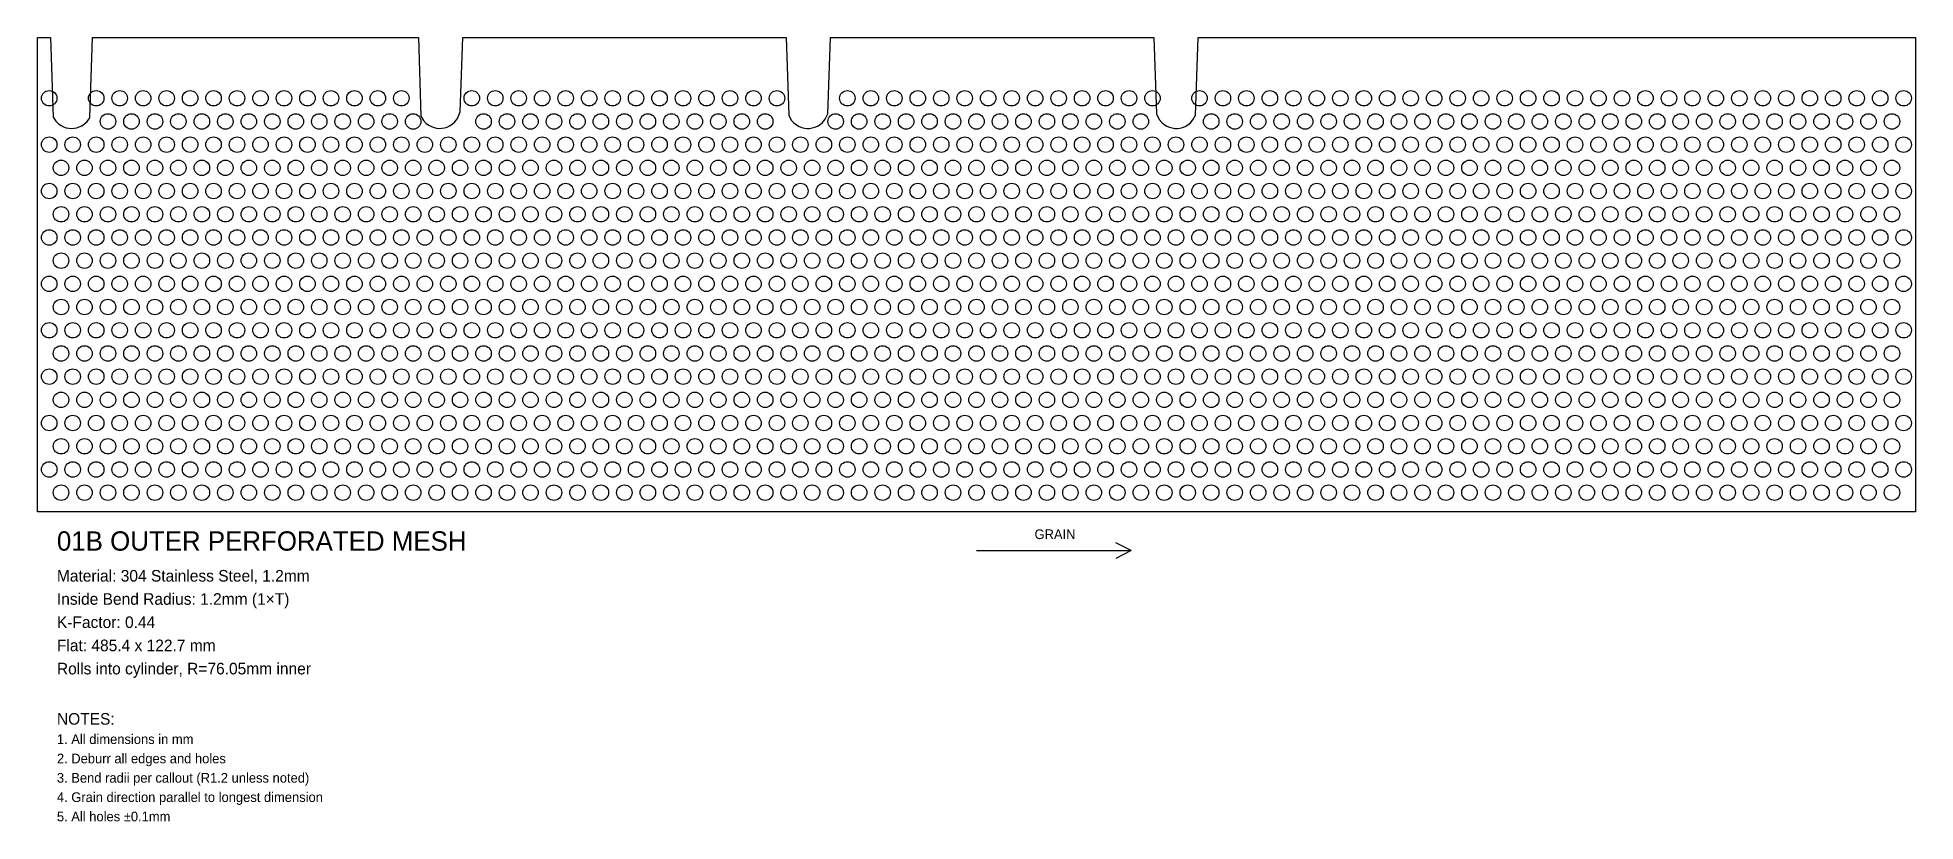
# Model space of a CAD drawing. Header units: metres. Extents: x 0 to 485, y -80 to 123.
import ezdxf

# ---------------------------------------------------------------- set-up
doc = ezdxf.new("R2010")
doc.units = ezdxf.units.M
for name, color, linetype in [('CUT', 1, 'Continuous'), ('HOLE', 3, 'Continuous'), ('LABEL', 4, 'Continuous')]:
    doc.layers.add(name, color=color, linetype=linetype)

msp = doc.modelspace()

# ---------------------------------------------------------------- linework, layer by layer
at = {"layer": 'CUT'}
msp.add_lwpolyline([(0, 122.7), (0.67, 122.7), (1.35, 122.7), (2.02, 122.7), (2.7, 122.7), (3.37, 122.7), (4.04, 102.08), (4.72, 101.08), (5.39, 100.41), (6.07, 99.94), (6.74, 99.61), (7.42, 99.38), (8.09, 99.25), (8.76, 99.2), (9.44, 99.24), (10.11, 99.36), (10.79, 99.58), (11.46, 99.9), (12.13, 100.35), (12.81, 100.98), (13.48, 101.93), (14.16, 122.7), (14.83, 122.7), (15.51, 122.7), (16.18, 122.7), (16.85, 122.7), (17.53, 122.7), (18.2, 122.7), (18.88, 122.7), (19.55, 122.7), (20.22, 122.7), (20.9, 122.7), (21.57, 122.7), (22.25, 122.7), (22.92, 122.7), (23.59, 122.7), (24.27, 122.7), (24.94, 122.7), (25.62, 122.7), (26.29, 122.7), (26.97, 122.7), (27.64, 122.7), (28.31, 122.7), (28.99, 122.7), (29.66, 122.7), (30.34, 122.7), (31.01, 122.7), (31.68, 122.7), (32.36, 122.7), (33.03, 122.7), (33.71, 122.7), (34.38, 122.7), (35.05, 122.7), (35.73, 122.7), (36.4, 122.7), (37.08, 122.7), (37.75, 122.7), (38.43, 122.7), (39.1, 122.7), (39.77, 122.7), (40.45, 122.7), (41.12, 122.7), (41.8, 122.7), (42.47, 122.7), (43.14, 122.7), (43.82, 122.7), (44.49, 122.7), (45.17, 122.7), (45.84, 122.7), (46.52, 122.7), (47.19, 122.7), (47.86, 122.7), (48.54, 122.7), (49.21, 122.7), (49.89, 122.7), (50.56, 122.7), (51.23, 122.7), (51.91, 122.7), (52.58, 122.7), (53.26, 122.7), (53.93, 122.7), (54.6, 122.7), (55.28, 122.7), (55.95, 122.7), (56.63, 122.7), (57.3, 122.7), (57.98, 122.7), (58.65, 122.7), (59.32, 122.7), (60, 122.7), (60.67, 122.7), (61.35, 122.7), (62.02, 122.7), (62.69, 122.7), (63.37, 122.7), (64.04, 122.7), (64.72, 122.7), (65.39, 122.7), (66.07, 122.7), (66.74, 122.7), (67.41, 122.7), (68.09, 122.7), (68.76, 122.7), (69.44, 122.7), (70.11, 122.7), (70.78, 122.7), (71.46, 122.7), (72.13, 122.7), (72.81, 122.7), (73.48, 122.7), (74.15, 122.7), (74.83, 122.7), (75.5, 122.7), (76.18, 122.7), (76.85, 122.7), (77.53, 122.7), (78.2, 122.7), (78.87, 122.7), (79.55, 122.7), (80.22, 122.7), (80.9, 122.7), (81.57, 122.7), (82.24, 122.7), (82.92, 122.7), (83.59, 122.7), (84.27, 122.7), (84.94, 122.7), (85.61, 122.7), (86.29, 122.7), (86.96, 122.7), (87.64, 122.7), (88.31, 122.7), (88.99, 122.7), (89.66, 122.7), (90.33, 122.7), (91.01, 122.7), (91.68, 122.7), (92.36, 122.7), (93.03, 122.7), (93.7, 122.7), (94.38, 122.7), (95.05, 122.7), (95.73, 122.7), (96.4, 122.7), (97.08, 122.7), (97.75, 122.7), (98.42, 122.7), (99.1, 102.33), (99.77, 101.22), (100.45, 100.51), (101.12, 100.02), (101.79, 99.66), (102.47, 99.41), (103.14, 99.26), (103.82, 99.2), (104.49, 99.22), (105.16, 99.33), (105.84, 99.53), (106.51, 99.83), (107.19, 100.26), (107.86, 100.86), (108.54, 101.73), (109.21, 103.45), (109.88, 122.7), (110.56, 122.7), (111.23, 122.7), (111.91, 122.7), (112.58, 122.7), (113.25, 122.7), (113.93, 122.7), (114.6, 122.7), (115.28, 122.7), (115.95, 122.7), (116.63, 122.7), (117.3, 122.7), (117.97, 122.7), (118.65, 122.7), (119.32, 122.7), (120, 122.7), (120.67, 122.7), (121.34, 122.7), (122.02, 122.7), (122.69, 122.7), (123.37, 122.7), (124.04, 122.7), (124.71, 122.7), (125.39, 122.7), (126.06, 122.7), (126.74, 122.7), (127.41, 122.7), (128.09, 122.7), (128.76, 122.7), (129.43, 122.7), (130.11, 122.7), (130.78, 122.7), (131.46, 122.7), (132.13, 122.7), (132.8, 122.7), (133.48, 122.7), (134.15, 122.7), (134.83, 122.7), (135.5, 122.7), (136.17, 122.7), (136.85, 122.7), (137.52, 122.7), (138.2, 122.7), (138.87, 122.7), (139.55, 122.7), (140.22, 122.7), (140.89, 122.7), (141.57, 122.7), (142.24, 122.7), (142.92, 122.7), (143.59, 122.7), (144.26, 122.7), (144.94, 122.7), (145.61, 122.7), (146.29, 122.7), (146.96, 122.7), (147.64, 122.7), (148.31, 122.7), (148.98, 122.7), (149.66, 122.7), (150.33, 122.7), (151.01, 122.7), (151.68, 122.7), (152.35, 122.7), (153.03, 122.7), (153.7, 122.7), (154.38, 122.7), (155.05, 122.7), (155.72, 122.7), (156.4, 122.7), (157.07, 122.7), (157.75, 122.7), (158.42, 122.7), (159.1, 122.7), (159.77, 122.7), (160.44, 122.7), (161.12, 122.7), (161.79, 122.7), (162.47, 122.7), (163.14, 122.7), (163.81, 122.7), (164.49, 122.7), (165.16, 122.7), (165.84, 122.7), (166.51, 122.7), (167.19, 122.7), (167.86, 122.7), (168.53, 122.7), (169.21, 122.7), (169.88, 122.7), (170.56, 122.7), (171.23, 122.7), (171.9, 122.7), (172.58, 122.7), (173.25, 122.7), (173.93, 122.7), (174.6, 122.7), (175.27, 122.7), (175.95, 122.7), (176.62, 122.7), (177.3, 122.7), (177.97, 122.7), (178.65, 122.7), (179.32, 122.7), (179.99, 122.7), (180.67, 122.7), (181.34, 122.7), (182.02, 122.7), (182.69, 122.7), (183.36, 122.7), (184.04, 122.7), (184.71, 122.7), (185.39, 122.7), (186.06, 122.7), (186.73, 122.7), (187.41, 122.7), (188.08, 122.7), (188.76, 122.7), (189.43, 122.7), (190.11, 122.7), (190.78, 122.7), (191.45, 122.7), (192.13, 122.7), (192.8, 122.7), (193.48, 122.7), (194.15, 102.61), (194.82, 101.37), (195.5, 100.62), (196.17, 100.09), (196.85, 99.71), (197.52, 99.45), (198.2, 99.28), (198.87, 99.21), (199.54, 99.21), (200.22, 99.31), (200.89, 99.49), (201.57, 99.77), (202.24, 100.17), (202.91, 100.74), (203.59, 101.55), (204.26, 102.97), (204.94, 122.7), (205.61, 122.7), (206.28, 122.7), (206.96, 122.7), (207.63, 122.7), (208.31, 122.7), (208.98, 122.7), (209.66, 122.7), (210.33, 122.7), (211, 122.7), (211.68, 122.7), (212.35, 122.7), (213.03, 122.7), (213.7, 122.7), (214.37, 122.7), (215.05, 122.7), (215.72, 122.7), (216.4, 122.7), (217.07, 122.7), (217.75, 122.7), (218.42, 122.7), (219.09, 122.7), (219.77, 122.7), (220.44, 122.7), (221.12, 122.7), (221.79, 122.7), (222.46, 122.7), (223.14, 122.7), (223.81, 122.7), (224.49, 122.7), (225.16, 122.7), (225.83, 122.7), (226.51, 122.7), (227.18, 122.7), (227.86, 122.7), (228.53, 122.7), (229.21, 122.7), (229.88, 122.7), (230.55, 122.7), (231.23, 122.7), (231.9, 122.7), (232.58, 122.7), (233.25, 122.7), (233.92, 122.7), (234.6, 122.7), (235.27, 122.7), (235.95, 122.7), (236.62, 122.7), (237.29, 122.7), (237.97, 122.7), (238.64, 122.7), (239.32, 122.7), (239.99, 122.7), (240.67, 122.7), (241.34, 122.7), (242.01, 122.7), (242.69, 122.7), (243.36, 122.7), (244.04, 122.7), (244.71, 122.7), (245.38, 122.7), (246.06, 122.7), (246.73, 122.7), (247.41, 122.7), (248.08, 122.7), (248.76, 122.7), (249.43, 122.7), (250.1, 122.7), (250.78, 122.7), (251.45, 122.7), (252.13, 122.7), (252.8, 122.7), (253.47, 122.7), (254.15, 122.7), (254.82, 122.7), (255.5, 122.7), (256.17, 122.7), (256.84, 122.7), (257.52, 122.7), (258.19, 122.7), (258.87, 122.7), (259.54, 122.7), (260.22, 122.7), (260.89, 122.7), (261.56, 122.7), (262.24, 122.7), (262.91, 122.7), (263.59, 122.7), (264.26, 122.7), (264.93, 122.7), (265.61, 122.7), (266.28, 122.7), (266.96, 122.7), (267.63, 122.7), (268.31, 122.7), (268.98, 122.7), (269.65, 122.7), (270.33, 122.7), (271, 122.7), (271.68, 122.7), (272.35, 122.7), (273.02, 122.7), (273.7, 122.7), (274.37, 122.7), (275.05, 122.7), (275.72, 122.7), (276.39, 122.7), (277.07, 122.7), (277.74, 122.7), (278.42, 122.7), (279.09, 122.7), (279.77, 122.7), (280.44, 122.7), (281.11, 122.7), (281.79, 122.7), (282.46, 122.7), (283.14, 122.7), (283.81, 122.7), (284.48, 122.7), (285.16, 122.7), (285.83, 122.7), (286.51, 122.7), (287.18, 122.7), (287.85, 122.7), (288.53, 122.7), (289.2, 102.95), (289.88, 101.54), (290.55, 100.73), (291.23, 100.17), (291.9, 99.77), (292.57, 99.49), (293.25, 99.31), (293.92, 99.21), (294.6, 99.21), (295.27, 99.29), (295.94, 99.45), (296.62, 99.72), (297.29, 100.09), (297.97, 100.62), (298.64, 101.38), (299.32, 102.63), (299.99, 122.7), (300.66, 122.7), (301.34, 122.7), (302.01, 122.7), (302.69, 122.7), (303.36, 122.7), (304.03, 122.7), (304.71, 122.7), (305.38, 122.7), (306.06, 122.7), (306.73, 122.7), (307.4, 122.7), (308.08, 122.7), (308.75, 122.7), (309.43, 122.7), (310.1, 122.7), (310.78, 122.7), (311.45, 122.7), (312.12, 122.7), (312.8, 122.7), (313.47, 122.7), (314.15, 122.7), (314.82, 122.7), (315.49, 122.7), (316.17, 122.7), (316.84, 122.7), (317.52, 122.7), (318.19, 122.7), (318.87, 122.7), (319.54, 122.7), (320.21, 122.7), (320.89, 122.7), (321.56, 122.7), (322.24, 122.7), (322.91, 122.7), (323.58, 122.7), (324.26, 122.7), (324.93, 122.7), (325.61, 122.7), (326.28, 122.7), (326.95, 122.7), (327.63, 122.7), (328.3, 122.7), (328.98, 122.7), (329.65, 122.7), (330.33, 122.7), (331, 122.7), (331.67, 122.7), (332.35, 122.7), (333.02, 122.7), (333.7, 122.7), (334.37, 122.7), (335.04, 122.7), (335.72, 122.7), (336.39, 122.7), (337.07, 122.7), (337.74, 122.7), (338.41, 122.7), (339.09, 122.7), (339.76, 122.7), (340.44, 122.7), (341.11, 122.7), (341.79, 122.7), (342.46, 122.7), (343.13, 122.7), (343.81, 122.7), (344.48, 122.7), (345.16, 122.7), (345.83, 122.7), (346.5, 122.7), (347.18, 122.7), (347.85, 122.7), (348.53, 122.7), (349.2, 122.7), (349.88, 122.7), (350.55, 122.7), (351.22, 122.7), (351.9, 122.7), (352.57, 122.7), (353.25, 122.7), (353.92, 122.7), (354.59, 122.7), (355.27, 122.7), (355.94, 122.7), (356.62, 122.7), (357.29, 122.7), (357.96, 122.7), (358.64, 122.7), (359.31, 122.7), (359.99, 122.7), (360.66, 122.7), (361.34, 122.7), (362.01, 122.7), (362.68, 122.7), (363.36, 122.7), (364.03, 122.7), (364.71, 122.7), (365.38, 122.7), (366.05, 122.7), (366.73, 122.7), (367.4, 122.7), (368.08, 122.7), (368.75, 122.7), (369.43, 122.7), (370.1, 122.7), (370.77, 122.7), (371.45, 122.7), (372.12, 122.7), (372.8, 122.7), (373.47, 122.7), (374.14, 122.7), (374.82, 122.7), (375.49, 122.7), (376.17, 122.7), (376.84, 122.7), (377.51, 122.7), (378.19, 122.7), (378.86, 122.7), (379.54, 122.7), (380.21, 122.7), (380.89, 122.7), (381.56, 122.7), (382.23, 122.7), (382.91, 122.7), (383.58, 122.7), (384.26, 122.7), (384.93, 122.7), (385.6, 122.7), (386.28, 122.7), (386.95, 122.7), (387.63, 122.7), (388.3, 122.7), (388.97, 122.7), (389.65, 122.7), (390.32, 122.7), (391, 122.7), (391.67, 122.7), (392.35, 122.7), (393.02, 122.7), (393.69, 122.7), (394.37, 122.7), (395.04, 122.7), (395.72, 122.7), (396.39, 122.7), (397.06, 122.7), (397.74, 122.7), (398.41, 122.7), (399.09, 122.7), (399.76, 122.7), (400.44, 122.7), (401.11, 122.7), (401.78, 122.7), (402.46, 122.7), (403.13, 122.7), (403.81, 122.7), (404.48, 122.7), (405.15, 122.7), (405.83, 122.7), (406.5, 122.7), (407.18, 122.7), (407.85, 122.7), (408.52, 122.7), (409.2, 122.7), (409.87, 122.7), (410.55, 122.7), (411.22, 122.7), (411.9, 122.7), (412.57, 122.7), (413.24, 122.7), (413.92, 122.7), (414.59, 122.7), (415.27, 122.7), (415.94, 122.7), (416.61, 122.7), (417.29, 122.7), (417.96, 122.7), (418.64, 122.7), (419.31, 122.7), (419.99, 122.7), (420.66, 122.7), (421.33, 122.7), (422.01, 122.7), (422.68, 122.7), (423.36, 122.7), (424.03, 122.7), (424.7, 122.7), (425.38, 122.7), (426.05, 122.7), (426.73, 122.7), (427.4, 122.7), (428.07, 122.7), (428.75, 122.7), (429.42, 122.7), (430.1, 122.7), (430.77, 122.7), (431.45, 122.7), (432.12, 122.7), (432.79, 122.7), (433.47, 122.7), (434.14, 122.7), (434.82, 122.7), (435.49, 122.7), (436.16, 122.7), (436.84, 122.7), (437.51, 122.7), (438.19, 122.7), (438.86, 122.7), (439.53, 122.7), (440.21, 122.7), (440.88, 122.7), (441.56, 122.7), (442.23, 122.7), (442.91, 122.7), (443.58, 122.7), (444.25, 122.7), (444.93, 122.7), (445.6, 122.7), (446.28, 122.7), (446.95, 122.7), (447.62, 122.7), (448.3, 122.7), (448.97, 122.7), (449.65, 122.7), (450.32, 122.7), (451, 122.7), (451.67, 122.7), (452.34, 122.7), (453.02, 122.7), (453.69, 122.7), (454.37, 122.7), (455.04, 122.7), (455.71, 122.7), (456.39, 122.7), (457.06, 122.7), (457.74, 122.7), (458.41, 122.7), (459.08, 122.7), (459.76, 122.7), (460.43, 122.7), (461.11, 122.7), (461.78, 122.7), (462.46, 122.7), (463.13, 122.7), (463.8, 122.7), (464.48, 122.7), (465.15, 122.7), (465.83, 122.7), (466.5, 122.7), (467.17, 122.7), (467.85, 122.7), (468.52, 122.7), (469.2, 122.7), (469.87, 122.7), (470.55, 122.7), (471.22, 122.7), (471.89, 122.7), (472.57, 122.7), (473.24, 122.7), (473.92, 122.7), (474.59, 122.7), (475.26, 122.7), (475.94, 122.7), (476.61, 122.7), (477.29, 122.7), (477.96, 122.7), (478.63, 122.7), (479.31, 122.7), (479.98, 122.7), (480.66, 122.7), (481.33, 122.7), (482.01, 122.7), (482.68, 122.7), (483.35, 122.7), (484.03, 122.7), (484.7, 122.7), (485.38, 122.7), (485.38, 0), (0, 0)], close=True, dxfattribs=at)
at = {"layer": 'HOLE'}
for centre in [(3.02, 107), (15.16, 107), (21.23, 107), (27.29, 107), (33.36, 107), (39.43, 107), (45.49, 107), (51.56, 107), (57.63, 107), (63.7, 107), (69.76, 107), (75.83, 107), (81.9, 107), (87.96, 107), (94.03, 107), (112.23, 107), (118.3, 107), (124.37, 107), (130.43, 107), (136.5, 107), (142.57, 107), (148.64, 107), (154.7, 107), (160.77, 107), (166.84, 107), (172.91, 107), (178.97, 107), (185.04, 107), (191.11, 107), (209.31, 107), (215.38, 107), (221.44, 107), (227.51, 107), (233.58, 107), (239.64, 107), (245.71, 107), (251.78, 107), (257.85, 107), (263.91, 107), (269.98, 107), (276.05, 107), (282.11, 107), (288.18, 107), (300.32, 107), (306.38, 107), (312.45, 107), (318.52, 107), (324.59, 107), (330.65, 107), (336.72, 107), (342.79, 107), (348.85, 107), (354.92, 107), (360.99, 107), (367.06, 107), (373.12, 107), (379.19, 107), (385.26, 107), (391.32, 107), (397.39, 107), (403.46, 107), (409.53, 107), (415.59, 107), (421.66, 107), (427.73, 107), (433.79, 107), (439.86, 107), (445.93, 107), (452, 107), (458.06, 107), (464.13, 107), (470.2, 107), (476.27, 107), (482.33, 107), (18.2, 101), (24.27, 101), (30.34, 101), (36.4, 101), (42.47, 101), (48.54, 101), (54.6, 101), (60.67, 101), (66.74, 101), (72.81, 101), (78.87, 101), (84.94, 101), (91.01, 101), (97.08, 101), (115.28, 101), (121.34, 101), (127.41, 101), (133.48, 101), (139.55, 101), (145.61, 101), (151.68, 101), (157.75, 101), (163.81, 101), (169.88, 101), (175.95, 101), (182.02, 101), (188.08, 101), (206.28, 101), (212.35, 101), (218.42, 101), (224.49, 101), (230.55, 101), (236.62, 101), (242.69, 101), (248.76, 101), (254.82, 101), (260.89, 101), (266.96, 101), (273.02, 101), (279.09, 101), (285.16, 101), (303.36, 101), (309.43, 101), (315.49, 101), (321.56, 101), (327.63, 101), (333.7, 101), (339.76, 101), (345.83, 101), (351.9, 101), (357.96, 101), (364.03, 101), (370.1, 101), (376.17, 101), (382.23, 101), (388.3, 101), (394.37, 101), (400.44, 101), (406.5, 101), (412.57, 101), (418.64, 101), (424.7, 101), (430.77, 101), (436.84, 101), (442.91, 101), (448.97, 101), (455.04, 101), (461.11, 101), (467.17, 101), (473.24, 101), (479.31, 101), (3.02, 95), (9.09, 95), (15.16, 95), (21.23, 95), (27.29, 95), (33.36, 95), (39.43, 95), (45.49, 95), (51.56, 95), (57.63, 95), (63.7, 95), (69.76, 95), (75.83, 95), (81.9, 95), (87.96, 95), (94.03, 95), (100.1, 95), (106.17, 95), (112.23, 95), (118.3, 95), (124.37, 95), (130.43, 95), (136.5, 95), (142.57, 95), (148.64, 95), (154.7, 95), (160.77, 95), (166.84, 95), (172.91, 95), (178.97, 95), (185.04, 95), (191.11, 95), (197.17, 95), (203.24, 95), (209.31, 95), (215.38, 95), (221.44, 95), (227.51, 95), (233.58, 95), (239.64, 95), (245.71, 95), (251.78, 95), (257.85, 95), (263.91, 95), (269.98, 95), (276.05, 95), (282.11, 95), (288.18, 95), (294.25, 95), (300.32, 95), (306.38, 95), (312.45, 95), (318.52, 95), (324.59, 95), (330.65, 95), (336.72, 95), (342.79, 95), (348.85, 95), (354.92, 95), (360.99, 95), (367.06, 95), (373.12, 95), (379.19, 95), (385.26, 95), (391.32, 95), (397.39, 95), (403.46, 95), (409.53, 95), (415.59, 95), (421.66, 95), (427.73, 95), (433.79, 95), (439.86, 95), (445.93, 95), (452, 95), (458.06, 95), (464.13, 95), (470.2, 95), (476.27, 95), (482.33, 95), (6.07, 89), (12.13, 89), (18.2, 89), (24.27, 89), (30.34, 89), (36.4, 89), (42.47, 89), (48.54, 89), (54.6, 89), (60.67, 89), (66.74, 89), (72.81, 89), (78.87, 89), (84.94, 89), (91.01, 89), (97.08, 89), (103.14, 89), (109.21, 89), (115.28, 89), (121.34, 89), (127.41, 89), (133.48, 89), (139.55, 89), (145.61, 89), (151.68, 89), (157.75, 89), (163.81, 89), (169.88, 89), (175.95, 89), (182.02, 89), (188.08, 89), (194.15, 89), (200.22, 89), (206.28, 89), (212.35, 89), (218.42, 89), (224.49, 89), (230.55, 89), (236.62, 89), (242.69, 89), (248.76, 89), (254.82, 89), (260.89, 89), (266.96, 89), (273.02, 89), (279.09, 89), (285.16, 89), (291.23, 89), (297.29, 89), (303.36, 89), (309.43, 89), (315.49, 89), (321.56, 89), (327.63, 89), (333.7, 89), (339.76, 89), (345.83, 89), (351.9, 89), (357.96, 89), (364.03, 89), (370.1, 89), (376.17, 89), (382.23, 89), (388.3, 89), (394.37, 89), (400.44, 89), (406.5, 89), (412.57, 89), (418.64, 89), (424.7, 89), (430.77, 89), (436.84, 89), (442.91, 89), (448.97, 89), (455.04, 89), (461.11, 89), (467.17, 89), (473.24, 89), (479.31, 89), (3.02, 83), (9.09, 83), (15.16, 83), (21.23, 83), (27.29, 83), (33.36, 83), (39.43, 83), (45.49, 83), (51.56, 83), (57.63, 83), (63.7, 83), (69.76, 83), (75.83, 83), (81.9, 83), (87.96, 83), (94.03, 83), (100.1, 83), (106.17, 83), (112.23, 83), (118.3, 83), (124.37, 83), (130.43, 83), (136.5, 83), (142.57, 83), (148.64, 83), (154.7, 83), (160.77, 83), (166.84, 83), (172.91, 83), (178.97, 83), (185.04, 83), (191.11, 83), (197.17, 83), (203.24, 83), (209.31, 83), (215.38, 83), (221.44, 83), (227.51, 83), (233.58, 83), (239.64, 83), (245.71, 83), (251.78, 83), (257.85, 83), (263.91, 83), (269.98, 83), (276.05, 83), (282.11, 83), (288.18, 83), (294.25, 83), (300.32, 83), (306.38, 83), (312.45, 83), (318.52, 83), (324.59, 83), (330.65, 83), (336.72, 83), (342.79, 83), (348.85, 83), (354.92, 83), (360.99, 83), (367.06, 83), (373.12, 83), (379.19, 83), (385.26, 83), (391.32, 83), (397.39, 83), (403.46, 83), (409.53, 83), (415.59, 83), (421.66, 83), (427.73, 83), (433.79, 83), (439.86, 83), (445.93, 83), (452, 83), (458.06, 83), (464.13, 83), (470.2, 83), (476.27, 83), (482.33, 83), (6.07, 77), (12.13, 77), (18.2, 77), (24.27, 77), (30.34, 77), (36.4, 77), (42.47, 77), (48.54, 77), (54.6, 77), (60.67, 77), (66.74, 77), (72.81, 77), (78.87, 77), (84.94, 77), (91.01, 77), (97.08, 77), (103.14, 77), (109.21, 77), (115.28, 77), (121.34, 77), (127.41, 77), (133.48, 77), (139.55, 77), (145.61, 77), (151.68, 77), (157.75, 77), (163.81, 77), (169.88, 77), (175.95, 77), (182.02, 77), (188.08, 77), (194.15, 77), (200.22, 77), (206.28, 77), (212.35, 77), (218.42, 77), (224.49, 77), (230.55, 77), (236.62, 77), (242.69, 77), (248.76, 77), (254.82, 77), (260.89, 77), (266.96, 77), (273.02, 77), (279.09, 77), (285.16, 77), (291.23, 77), (297.29, 77), (303.36, 77), (309.43, 77), (315.49, 77), (321.56, 77), (327.63, 77), (333.7, 77), (339.76, 77), (345.83, 77), (351.9, 77), (357.96, 77), (364.03, 77), (370.1, 77), (376.17, 77), (382.23, 77), (388.3, 77), (394.37, 77), (400.44, 77), (406.5, 77), (412.57, 77), (418.64, 77), (424.7, 77), (430.77, 77), (436.84, 77), (442.91, 77), (448.97, 77), (455.04, 77), (461.11, 77), (467.17, 77), (473.24, 77), (479.31, 77), (3.02, 71), (9.09, 71), (15.16, 71), (21.23, 71), (27.29, 71), (33.36, 71), (39.43, 71), (45.49, 71), (51.56, 71), (57.63, 71), (63.7, 71), (69.76, 71), (75.83, 71), (81.9, 71), (87.96, 71), (94.03, 71), (100.1, 71), (106.17, 71), (112.23, 71), (118.3, 71), (124.37, 71), (130.43, 71), (136.5, 71), (142.57, 71), (148.64, 71), (154.7, 71), (160.77, 71), (166.84, 71), (172.91, 71), (178.97, 71), (185.04, 71), (191.11, 71), (197.17, 71), (203.24, 71), (209.31, 71), (215.38, 71), (221.44, 71), (227.51, 71), (233.58, 71), (239.64, 71), (245.71, 71), (251.78, 71), (257.85, 71), (263.91, 71), (269.98, 71), (276.05, 71), (282.11, 71), (288.18, 71), (294.25, 71), (300.32, 71), (306.38, 71), (312.45, 71), (318.52, 71), (324.59, 71), (330.65, 71), (336.72, 71), (342.79, 71), (348.85, 71), (354.92, 71), (360.99, 71), (367.06, 71), (373.12, 71), (379.19, 71), (385.26, 71), (391.32, 71), (397.39, 71), (403.46, 71), (409.53, 71), (415.59, 71), (421.66, 71), (427.73, 71), (433.79, 71), (439.86, 71), (445.93, 71), (452, 71), (458.06, 71), (464.13, 71), (470.2, 71), (476.27, 71), (482.33, 71), (6.07, 65), (12.13, 65), (18.2, 65), (24.27, 65), (30.34, 65), (36.4, 65), (42.47, 65), (48.54, 65), (54.6, 65), (60.67, 65), (66.74, 65), (72.81, 65), (78.87, 65), (84.94, 65), (91.01, 65), (97.08, 65), (103.14, 65), (109.21, 65), (115.28, 65), (121.34, 65), (127.41, 65), (133.48, 65), (139.55, 65), (145.61, 65), (151.68, 65), (157.75, 65), (163.81, 65), (169.88, 65), (175.95, 65), (182.02, 65), (188.08, 65), (194.15, 65), (200.22, 65), (206.28, 65), (212.35, 65), (218.42, 65), (224.49, 65), (230.55, 65), (236.62, 65), (242.69, 65), (248.76, 65), (254.82, 65), (260.89, 65), (266.96, 65), (273.02, 65), (279.09, 65), (285.16, 65), (291.23, 65), (297.29, 65), (303.36, 65), (309.43, 65), (315.49, 65), (321.56, 65), (327.63, 65), (333.7, 65), (339.76, 65), (345.83, 65), (351.9, 65), (357.96, 65), (364.03, 65), (370.1, 65), (376.17, 65), (382.23, 65), (388.3, 65), (394.37, 65), (400.44, 65), (406.5, 65), (412.57, 65), (418.64, 65), (424.7, 65), (430.77, 65), (436.84, 65), (442.91, 65), (448.97, 65), (455.04, 65), (461.11, 65), (467.17, 65), (473.24, 65), (479.31, 65), (3.02, 59), (9.09, 59), (15.16, 59), (21.23, 59), (27.29, 59), (33.36, 59), (39.43, 59), (45.49, 59), (51.56, 59), (57.63, 59), (63.7, 59), (69.76, 59), (75.83, 59), (81.9, 59), (87.96, 59), (94.03, 59), (100.1, 59), (106.17, 59), (112.23, 59), (118.3, 59), (124.37, 59), (130.43, 59), (136.5, 59), (142.57, 59), (148.64, 59), (154.7, 59), (160.77, 59), (166.84, 59), (172.91, 59), (178.97, 59), (185.04, 59), (191.11, 59), (197.17, 59), (203.24, 59), (209.31, 59), (215.38, 59), (221.44, 59), (227.51, 59), (233.58, 59), (239.64, 59), (245.71, 59), (251.78, 59), (257.85, 59), (263.91, 59), (269.98, 59), (276.05, 59), (282.11, 59), (288.18, 59), (294.25, 59), (300.32, 59), (306.38, 59), (312.45, 59), (318.52, 59), (324.59, 59), (330.65, 59), (336.72, 59), (342.79, 59), (348.85, 59), (354.92, 59), (360.99, 59), (367.06, 59), (373.12, 59), (379.19, 59), (385.26, 59), (391.32, 59), (397.39, 59), (403.46, 59), (409.53, 59), (415.59, 59), (421.66, 59), (427.73, 59), (433.79, 59), (439.86, 59), (445.93, 59), (452, 59), (458.06, 59), (464.13, 59), (470.2, 59), (476.27, 59), (482.33, 59), (6.07, 53), (12.13, 53), (18.2, 53), (24.27, 53), (30.34, 53), (36.4, 53), (42.47, 53), (48.54, 53), (54.6, 53), (60.67, 53), (66.74, 53), (72.81, 53), (78.87, 53), (84.94, 53), (91.01, 53), (97.08, 53), (103.14, 53), (109.21, 53), (115.28, 53), (121.34, 53), (127.41, 53), (133.48, 53), (139.55, 53), (145.61, 53), (151.68, 53), (157.75, 53), (163.81, 53), (169.88, 53), (175.95, 53), (182.02, 53), (188.08, 53), (194.15, 53), (200.22, 53), (206.28, 53), (212.35, 53), (218.42, 53), (224.49, 53), (230.55, 53), (236.62, 53), (242.69, 53), (248.76, 53), (254.82, 53), (260.89, 53), (266.96, 53), (273.02, 53), (279.09, 53), (285.16, 53), (291.23, 53), (297.29, 53), (303.36, 53), (309.43, 53), (315.49, 53), (321.56, 53), (327.63, 53), (333.7, 53), (339.76, 53), (345.83, 53), (351.9, 53), (357.96, 53), (364.03, 53), (370.1, 53), (376.17, 53), (382.23, 53), (388.3, 53), (394.37, 53), (400.44, 53), (406.5, 53), (412.57, 53), (418.64, 53), (424.7, 53), (430.77, 53), (436.84, 53), (442.91, 53), (448.97, 53), (455.04, 53), (461.11, 53), (467.17, 53), (473.24, 53), (479.31, 53), (3.02, 47), (9.09, 47), (15.16, 47), (21.23, 47), (27.29, 47), (33.36, 47), (39.43, 47), (45.49, 47), (51.56, 47), (57.63, 47), (63.7, 47), (69.76, 47), (75.83, 47), (81.9, 47), (87.96, 47), (94.03, 47), (100.1, 47), (106.17, 47), (112.23, 47), (118.3, 47), (124.37, 47), (130.43, 47), (136.5, 47), (142.57, 47), (148.64, 47), (154.7, 47), (160.77, 47), (166.84, 47), (172.91, 47), (178.97, 47), (185.04, 47), (191.11, 47), (197.17, 47), (203.24, 47), (209.31, 47), (215.38, 47), (221.44, 47), (227.51, 47), (233.58, 47), (239.64, 47), (245.71, 47), (251.78, 47), (257.85, 47), (263.91, 47), (269.98, 47), (276.05, 47), (282.11, 47), (288.18, 47), (294.25, 47), (300.32, 47), (306.38, 47), (312.45, 47), (318.52, 47), (324.59, 47), (330.65, 47), (336.72, 47), (342.79, 47), (348.85, 47), (354.92, 47), (360.99, 47), (367.06, 47), (373.12, 47), (379.19, 47), (385.26, 47), (391.32, 47), (397.39, 47), (403.46, 47), (409.53, 47), (415.59, 47), (421.66, 47), (427.73, 47), (433.79, 47), (439.86, 47), (445.93, 47), (452, 47), (458.06, 47), (464.13, 47), (470.2, 47), (476.27, 47), (482.33, 47), (6.07, 41), (12.13, 41), (18.2, 41), (24.27, 41), (30.34, 41), (36.4, 41), (42.47, 41), (48.54, 41), (54.6, 41), (60.67, 41), (66.74, 41), (72.81, 41), (78.87, 41), (84.94, 41), (91.01, 41), (97.08, 41), (103.14, 41), (109.21, 41), (115.28, 41), (121.34, 41), (127.41, 41), (133.48, 41), (139.55, 41), (145.61, 41), (151.68, 41), (157.75, 41), (163.81, 41), (169.88, 41), (175.95, 41), (182.02, 41), (188.08, 41), (194.15, 41), (200.22, 41), (206.28, 41), (212.35, 41), (218.42, 41), (224.49, 41), (230.55, 41), (236.62, 41), (242.69, 41), (248.76, 41), (254.82, 41), (260.89, 41), (266.96, 41), (273.02, 41), (279.09, 41), (285.16, 41), (291.23, 41), (297.29, 41), (303.36, 41), (309.43, 41), (315.49, 41), (321.56, 41), (327.63, 41), (333.7, 41), (339.76, 41), (345.83, 41), (351.9, 41), (357.96, 41), (364.03, 41), (370.1, 41), (376.17, 41), (382.23, 41), (388.3, 41), (394.37, 41), (400.44, 41), (406.5, 41), (412.57, 41), (418.64, 41), (424.7, 41), (430.77, 41), (436.84, 41), (442.91, 41), (448.97, 41), (455.04, 41), (461.11, 41), (467.17, 41), (473.24, 41), (479.31, 41), (3.02, 35), (9.09, 35), (15.16, 35), (21.23, 35), (27.29, 35), (33.36, 35), (39.43, 35), (45.49, 35), (51.56, 35), (57.63, 35), (63.7, 35), (69.76, 35), (75.83, 35), (81.9, 35), (87.96, 35), (94.03, 35), (100.1, 35), (106.17, 35), (112.23, 35), (118.3, 35), (124.37, 35), (130.43, 35), (136.5, 35), (142.57, 35), (148.64, 35), (154.7, 35), (160.77, 35), (166.84, 35), (172.91, 35), (178.97, 35), (185.04, 35), (191.11, 35), (197.17, 35), (203.24, 35), (209.31, 35), (215.38, 35), (221.44, 35), (227.51, 35), (233.58, 35), (239.64, 35), (245.71, 35), (251.78, 35), (257.85, 35), (263.91, 35), (269.98, 35), (276.05, 35), (282.11, 35), (288.18, 35), (294.25, 35), (300.32, 35), (306.38, 35), (312.45, 35), (318.52, 35), (324.59, 35), (330.65, 35), (336.72, 35), (342.79, 35), (348.85, 35), (354.92, 35), (360.99, 35), (367.06, 35), (373.12, 35), (379.19, 35), (385.26, 35), (391.32, 35), (397.39, 35), (403.46, 35), (409.53, 35), (415.59, 35), (421.66, 35), (427.73, 35), (433.79, 35), (439.86, 35), (445.93, 35), (452, 35), (458.06, 35), (464.13, 35), (470.2, 35), (476.27, 35), (482.33, 35), (6.07, 29), (12.13, 29), (18.2, 29), (24.27, 29), (30.34, 29), (36.4, 29), (42.47, 29), (48.54, 29), (54.6, 29), (60.67, 29), (66.74, 29), (72.81, 29), (78.87, 29), (84.94, 29), (91.01, 29), (97.08, 29), (103.14, 29), (109.21, 29), (115.28, 29), (121.34, 29), (127.41, 29), (133.48, 29), (139.55, 29), (145.61, 29), (151.68, 29), (157.75, 29), (163.81, 29), (169.88, 29), (175.95, 29), (182.02, 29), (188.08, 29), (194.15, 29), (200.22, 29), (206.28, 29), (212.35, 29), (218.42, 29), (224.49, 29), (230.55, 29), (236.62, 29), (242.69, 29), (248.76, 29), (254.82, 29), (260.89, 29), (266.96, 29), (273.02, 29), (279.09, 29), (285.16, 29), (291.23, 29), (297.29, 29), (303.36, 29), (309.43, 29), (315.49, 29), (321.56, 29), (327.63, 29), (333.7, 29), (339.76, 29), (345.83, 29), (351.9, 29), (357.96, 29), (364.03, 29), (370.1, 29), (376.17, 29), (382.23, 29), (388.3, 29), (394.37, 29), (400.44, 29), (406.5, 29), (412.57, 29), (418.64, 29), (424.7, 29), (430.77, 29), (436.84, 29), (442.91, 29), (448.97, 29), (455.04, 29), (461.11, 29), (467.17, 29), (473.24, 29), (479.31, 29), (3.02, 23), (9.09, 23), (15.16, 23), (21.23, 23), (27.29, 23), (33.36, 23), (39.43, 23), (45.49, 23), (51.56, 23), (57.63, 23), (63.7, 23), (69.76, 23), (75.83, 23), (81.9, 23), (87.96, 23), (94.03, 23), (100.1, 23), (106.17, 23), (112.23, 23), (118.3, 23), (124.37, 23), (130.43, 23), (136.5, 23), (142.57, 23), (148.64, 23), (154.7, 23), (160.77, 23), (166.84, 23), (172.91, 23), (178.97, 23), (185.04, 23), (191.11, 23), (197.17, 23), (203.24, 23), (209.31, 23), (215.38, 23), (221.44, 23), (227.51, 23), (233.58, 23), (239.64, 23), (245.71, 23), (251.78, 23), (257.85, 23), (263.91, 23), (269.98, 23), (276.05, 23), (282.11, 23), (288.18, 23), (294.25, 23), (300.32, 23), (306.38, 23), (312.45, 23), (318.52, 23), (324.59, 23), (330.65, 23), (336.72, 23), (342.79, 23), (348.85, 23), (354.92, 23), (360.99, 23), (367.06, 23), (373.12, 23), (379.19, 23), (385.26, 23), (391.32, 23), (397.39, 23), (403.46, 23), (409.53, 23), (415.59, 23), (421.66, 23), (427.73, 23), (433.79, 23), (439.86, 23), (445.93, 23), (452, 23), (458.06, 23), (464.13, 23), (470.2, 23), (476.27, 23), (482.33, 23), (6.07, 17), (12.13, 17), (18.2, 17), (24.27, 17), (30.34, 17), (36.4, 17), (42.47, 17), (48.54, 17), (54.6, 17), (60.67, 17), (66.74, 17), (72.81, 17), (78.87, 17), (84.94, 17), (91.01, 17), (97.08, 17), (103.14, 17), (109.21, 17), (115.28, 17), (121.34, 17), (127.41, 17), (133.48, 17), (139.55, 17), (145.61, 17), (151.68, 17), (157.75, 17), (163.81, 17), (169.88, 17), (175.95, 17), (182.02, 17), (188.08, 17), (194.15, 17), (200.22, 17), (206.28, 17), (212.35, 17), (218.42, 17), (224.49, 17), (230.55, 17), (236.62, 17), (242.69, 17), (248.76, 17), (254.82, 17), (260.89, 17), (266.96, 17), (273.02, 17), (279.09, 17), (285.16, 17), (291.23, 17), (297.29, 17), (303.36, 17), (309.43, 17), (315.49, 17), (321.56, 17), (327.63, 17), (333.7, 17), (339.76, 17), (345.83, 17), (351.9, 17), (357.96, 17), (364.03, 17), (370.1, 17), (376.17, 17), (382.23, 17), (388.3, 17), (394.37, 17), (400.44, 17), (406.5, 17), (412.57, 17), (418.64, 17), (424.7, 17), (430.77, 17), (436.84, 17), (442.91, 17), (448.97, 17), (455.04, 17), (461.11, 17), (467.17, 17), (473.24, 17), (479.31, 17), (3.02, 11), (9.09, 11), (15.16, 11), (21.23, 11), (27.29, 11), (33.36, 11), (39.43, 11), (45.49, 11), (51.56, 11), (57.63, 11), (63.7, 11), (69.76, 11), (75.83, 11), (81.9, 11), (87.96, 11), (94.03, 11), (100.1, 11), (106.17, 11), (112.23, 11), (118.3, 11), (124.37, 11), (130.43, 11), (136.5, 11), (142.57, 11), (148.64, 11), (154.7, 11), (160.77, 11), (166.84, 11), (172.91, 11), (178.97, 11), (185.04, 11), (191.11, 11), (197.17, 11), (203.24, 11), (209.31, 11), (215.38, 11), (221.44, 11), (227.51, 11), (233.58, 11), (239.64, 11), (245.71, 11), (251.78, 11), (257.85, 11), (263.91, 11), (269.98, 11), (276.05, 11), (282.11, 11), (288.18, 11), (294.25, 11), (300.32, 11), (306.38, 11), (312.45, 11), (318.52, 11), (324.59, 11), (330.65, 11), (336.72, 11), (342.79, 11), (348.85, 11), (354.92, 11), (360.99, 11), (367.06, 11), (373.12, 11), (379.19, 11), (385.26, 11), (391.32, 11), (397.39, 11), (403.46, 11), (409.53, 11), (415.59, 11), (421.66, 11), (427.73, 11), (433.79, 11), (439.86, 11), (445.93, 11), (452, 11), (458.06, 11), (464.13, 11), (470.2, 11), (476.27, 11), (482.33, 11), (6.07, 5), (12.13, 5), (18.2, 5), (24.27, 5), (30.34, 5), (36.4, 5), (42.47, 5), (48.54, 5), (54.6, 5), (60.67, 5), (66.74, 5), (72.81, 5), (78.87, 5), (84.94, 5), (91.01, 5), (97.08, 5), (103.14, 5), (109.21, 5), (115.28, 5), (121.34, 5), (127.41, 5), (133.48, 5), (139.55, 5), (145.61, 5), (151.68, 5), (157.75, 5), (163.81, 5), (169.88, 5), (175.95, 5), (182.02, 5), (188.08, 5), (194.15, 5), (200.22, 5), (206.28, 5), (212.35, 5), (218.42, 5), (224.49, 5), (230.55, 5), (236.62, 5), (242.69, 5), (248.76, 5), (254.82, 5), (260.89, 5), (266.96, 5), (273.02, 5), (279.09, 5), (285.16, 5), (291.23, 5), (297.29, 5), (303.36, 5), (309.43, 5), (315.49, 5), (321.56, 5), (327.63, 5), (333.7, 5), (339.76, 5), (345.83, 5), (351.9, 5), (357.96, 5), (364.03, 5), (370.1, 5), (376.17, 5), (382.23, 5), (388.3, 5), (394.37, 5), (400.44, 5), (406.5, 5), (412.57, 5), (418.64, 5), (424.7, 5), (430.77, 5), (436.84, 5), (442.91, 5), (448.97, 5), (455.04, 5), (461.11, 5), (467.17, 5), (473.24, 5), (479.31, 5)]:
    msp.add_circle(centre, 2, dxfattribs=at)
at = {"layer": 'LABEL'}
for p, q in [((282.69, -10), (278.69, -8)), ((242.69, -10), (282.69, -10)), ((282.69, -10), (278.69, -12))]:
    msp.add_line(p, q, dxfattribs=at)

# ---------------------------------------------------------------- texts
for s, height, p in [('GRAIN', 2.5, (257.69, -7)), ('01B OUTER PERFORATED MESH', 5, (5, -10)), ('Material: 304 Stainless Steel, 1.2mm', 3, (5, -18)), ('Inside Bend Radius: 1.2mm (1×T)', 3, (5, -24)), ('K-Factor: 0.44', 3, (5, -30)), ('Flat: 485.4 x 122.7 mm', 3, (5, -36)), ('Rolls into cylinder, R=76.05mm inner', 3, (5, -42)), ('NOTES:', 3, (5, -55)), ('1. All dimensions in mm', 2.5, (5, -60)), ('2. Deburr all edges and holes', 2.5, (5, -65)), ('3. Bend radii per callout (R1.2 unless noted)', 2.5, (5, -70)), ('4. Grain direction parallel to longest dimension', 2.5, (5, -75)), ('5. All holes ±0.1mm', 2.5, (5, -80))]:
    msp.add_text(s, height=height, dxfattribs=at).set_placement(p)

doc.saveas('drawing.dxf')
